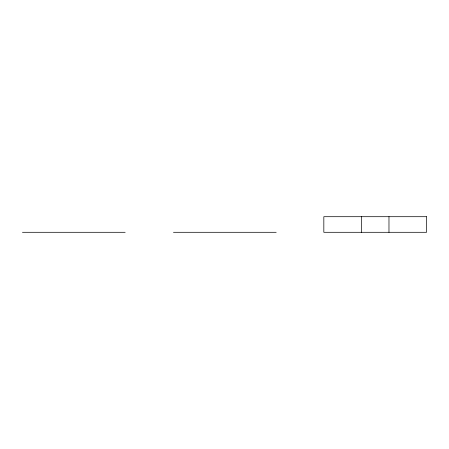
<?xml version="1.0" encoding="UTF-8"?>
<svg xmlns="http://www.w3.org/2000/svg" width="449" height="449" viewBox="0 0 449 449"><rect width="100%" height="100%" fill="white"/><g stroke="black" fill="none" stroke-linecap="round" stroke-linejoin="round"><path stroke-width="0.67" d="M22.45 232.301L125.17 232.301M173.471 232.301L276.191 232.301M388.974 216.699L388.974 232.301M361.406 216.699L361.406 232.301M426.55 216.699L323.83 216.699L323.83 232.301L426.55 232.301L426.55 216.699"/></g></svg>
